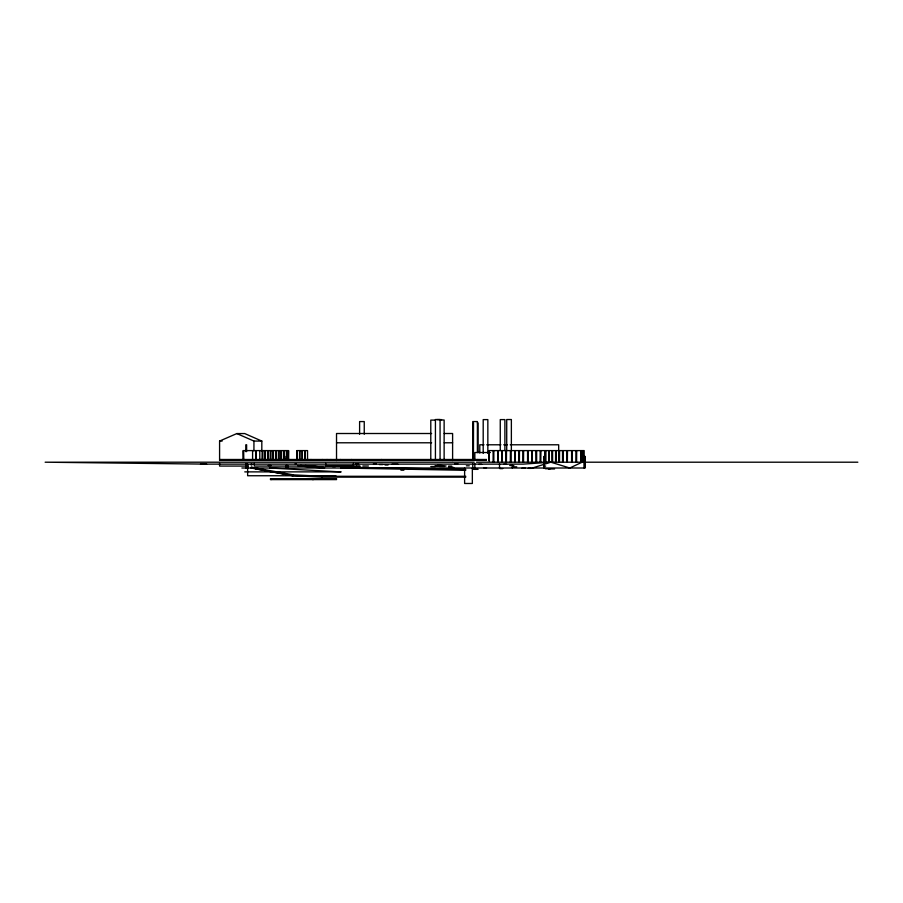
<?xml version="1.0" encoding="UTF-8"?>
<svg xmlns="http://www.w3.org/2000/svg" width="903" height="903" viewBox="0 0 903 903"><rect width="100%" height="100%" fill="white"/><g stroke="black" fill="none" stroke-linecap="round" stroke-linejoin="round"><path stroke-width="1.35" d="M297.742 465.508C295.529 465.869 347.632 470.339 312.348 465.925M582.13 462.201L569.77 468.002L550.83 462.201L523.119 464.131L200.466 464.131M219.587 460.507L219.587 441.07L236.846 433.564L244.724 433.564L261.814 441.07L261.814 450.789M532.42 468.002L550.83 462.201M465.756 477.145L322.01 477.145L292.346 475.667L292.99 474.797L292.99 475.655L251.09 468.002L251.09 467.156L292.99 474.797M436.928 419.613L441.567 419.613M435.427 420.098L430.787 420.098L430.787 459.492M439.49 420.008L444.129 420.008L444.129 459.401M473.522 422.931L473.443 459.514M477.405 422.931L478.082 422.931L478.082 452.482M431.623 433.508L336.526 433.508L336.526 460.541M444.208 433.508L452.606 433.508L452.606 460.541M219.587 441.07L222.149 441.07M236.846 433.564L253.935 441.07L261.814 441.07M336.526 442.786L431.623 442.786M444.208 442.786L452.606 442.786M484.019 444.784L479.786 444.784L479.786 452.979M486.706 444.784L500.917 444.784M503.739 444.784L507.463 444.784M510.229 444.784L558.675 444.784L558.675 451.613M288.475 450.597L288.475 459.627L288.599 450.597L243.178 450.597L243.257 459.627M489.076 450.597L489.076 460.914L488.986 450.597L584.162 450.597L584.162 468.002M490.374 452.527L474.843 452.527L474.843 459.559M544.035 456.399L544.453 468.002M584.162 456.399L584.93 456.399M474.21 462.201L45.15 462.201L206.652 464.131M476.468 462.201L857.85 462.201M454.864 463.792L457.866 463.792M295.157 463.837L296.376 463.837M355.669 463.849L358.683 463.849M373.424 463.916L376.37 463.916M391.925 464.289L397.997 464.289M503.637 464.289L506.583 464.289M478.703 464.379L481.649 464.379M379.463 464.571L382.725 464.571M385.062 464.977L388.064 464.977M438.565 465.192L439.637 465.192M437.56 465.316L440.822 465.316M268.247 465.53L271.182 465.53M439.456 465.587L442.73 465.587M509.721 465.508L513.863 465.655M343.727 465.813L346.673 465.813M356.64 465.858L359.913 465.858M435.178 465.7L438.44 465.7M466.354 465.813L469.289 465.813M326.322 466.004L356.109 466.004M362.814 466.004L368.401 466.004M435.427 465.948L440.732 466.05M443.181 465.948L446.116 465.948M248.438 466.072L219.587 466.072L219.587 463.295M448.498 466.117L451.76 466.117M544.114 466.072L545.66 466.072M332.473 466.558L335.476 466.558M430.787 466.524L435.427 466.524M439.49 466.445L444.626 466.445M448.802 466.659L451.737 466.659M513.468 466.862L516.742 466.862M315.802 467.065L322.145 467.065M360.681 467.156L341.074 467.156L341.074 468.002M449.118 467.449L453.724 467.449M483.556 467.675L486.503 467.675M241.88 468.002L584.93 468.002L584.896 456.399M522.002 468.217L525.275 468.217M528.244 468.364L531.246 468.364M454.141 468.657L457.415 468.657M499.788 468.623L502.734 468.623M448.419 468.826L453.024 468.826M545.356 468.747L550.22 468.747M548.505 468.95L554.577 468.95M473.443 469.357L478.082 469.357M400.932 470.192L403.878 470.192M244.769 471.874L341.244 471.874M335.86 475.746L247.636 475.746L247.636 464.131M465.756 476.287L321.366 476.299L322.032 477.168L322.01 476.287L292.346 474.809M465.767 469.47L341.108 467.156L341.097 468.002L465.745 470.328M269.681 468.002L340.397 471.874M305.349 465.508L322.145 467.449M300.541 465.44L306.14 466.095M308.939 466.411L313.138 466.907M255.222 468.77L292.346 475.667M584.726 456.399L584.726 468.002M584.478 456.399L584.512 468.002M582.92 450.597L582.886 462.201M580.934 450.597L580.956 462.201M576.656 450.597L576.565 462.201M576.351 450.597L576.351 462.201M576.261 450.597L576.261 462.201M571.892 450.597L571.983 462.201M571.689 450.597L571.689 462.201M571.599 450.597L571.599 462.201M567.468 450.597L567.377 462.201M567.163 450.597L567.163 462.201M567.084 450.597L567.084 462.201M562.851 450.597L562.941 462.201M562.648 450.597L562.648 462.201M562.558 450.597L562.558 462.201M559.07 450.597L559.138 462.201M555.955 450.597L555.887 462.201M552.546 450.597L552.613 462.201M552.309 450.597L552.309 462.201M552.241 450.597L552.241 462.201M548.911 450.597L548.979 462.201M545.728 450.597L545.796 462.201M545.491 450.597L545.423 462.201M544.701 450.597L544.701 462.201M544.182 456.399L544.306 468.002M544.035 464.131L544.035 468.002M540.728 450.597L540.649 462.201M536.517 450.597L536.517 462.201M536.438 450.597L536.438 462.201M536.134 450.597L536.224 462.201M532.307 450.597L532.228 462.201M532.014 450.597L532.014 462.201M531.935 450.597L531.935 462.201M527.962 450.597L527.883 462.201M527.668 450.597L527.668 462.201M527.578 450.597L527.578 462.201M523.605 450.597L523.526 462.201M523.311 450.597L523.311 462.201M523.221 450.597L523.221 462.201M519.022 450.597L519.101 462.201M515.195 450.597L515.105 462.201M512.317 465.192L512.317 468.002M511.369 450.541L511.369 419.534L506.718 419.534L506.718 450.541M510.759 450.597L510.838 462.201M506.493 450.597L506.402 462.201M506.188 450.597L506.188 462.201M506.109 450.597L506.109 462.201M504.901 450.563L504.901 419.602L500.262 419.602L500.262 450.563M502.282 450.597L502.282 462.201M502.192 450.597L502.192 462.201M501.899 450.597L501.978 462.201M499.517 463.781L499.517 468.002M498.072 450.597L497.993 462.201M497.779 450.597L497.779 462.201M497.688 450.597L497.688 462.201M493.636 450.597L493.727 462.201M489.279 450.597L489.37 460.914M487.846 453.385L487.846 419.613L483.195 419.613L483.195 453.385M477.8 459.492L477.8 460.349M477.394 452.527L477.394 421.566L472.754 421.566L472.754 459.559M474.843 463.781L474.843 468.002M472.754 463.781L472.754 468.002M472.348 468.002L472.348 483.477L464.616 483.477L464.616 468.002M440.066 460.327L440.066 419.523L435.427 419.523L435.427 460.327M381.653 459.492L381.653 460.349M364.248 434.23L364.248 421.566L359.608 421.566L359.608 434.23M353.412 463.453L353.412 466.072L254.296 466.072L254.296 463.453M351.639 459.492L351.639 460.349M340.42 459.492L340.42 460.349M336.706 459.492L336.706 460.349M330.893 459.492L330.893 460.349M327.033 459.492L327.033 460.349M325.69 463.453L325.69 466.072M322.247 459.492L322.247 460.349M313.307 478.759L313.307 479.606M312.641 478.759L312.641 479.606M310.971 459.492L310.971 460.349M307.539 459.627L307.539 450.597L296.816 450.597L296.816 459.627M304.808 450.597L304.751 459.627M302.324 450.597L302.381 459.627M302.076 450.597L302.076 459.627M299.898 450.597L299.841 459.627M299.593 450.597L299.536 459.627M288.305 450.597L288.181 459.627M287.73 460.259L287.73 456.399L286.093 456.399L286.093 460.259M287.73 465.417L287.73 468.002M287.549 450.597L287.425 457.042M287.267 450.597L287.267 457.042M287.143 450.597L287.143 457.042M286.398 450.597L286.398 460.259M286.432 465.417L286.398 468.002M286.093 465.417L286.127 468.002M283.971 450.597L283.914 459.627M283.113 459.492L283.113 460.349M281.488 450.597L281.431 459.627M278.801 450.597L278.858 459.627M276.171 450.597L276.216 459.627M275.912 450.597L275.912 459.627M275.866 450.597L275.866 459.627M273.383 450.597L273.44 459.627M273.135 450.597L273.135 459.627M273.078 450.597L273.078 459.627M271.114 478.759L271.114 479.606M270.347 450.597L270.29 459.627M268.01 450.597L268.01 459.627M267.965 450.597L267.965 459.627M267.66 450.597L267.706 459.627M265.076 450.597L265.019 459.627M262.299 450.597L262.242 459.627M259.759 450.597L259.816 459.627M256.113 450.597L256.034 459.627M253.935 441.07L253.935 450.789M252.592 450.597L252.592 459.627M251.869 464.131L251.869 464.989L251.09 464.989L251.09 464.131M251.869 467.156L251.869 468.002M246.621 451.613L246.621 444.784L245.842 444.784L245.842 451.613M246.621 463.905L246.621 468.002M245.842 463.905L245.842 468.002M243.562 450.597L243.618 459.627M243.438 450.597L243.483 459.627M486.345 459.492L219.689 459.492L219.689 460.349L486.345 460.349L486.345 459.492M336.526 478.759L270.448 478.759L270.448 479.606L336.526 479.606L336.526 478.759M582.616 462.201L582.582 450.597L582.514 462.201M581.272 462.201L581.272 450.597L581.239 462.201M559.442 462.201L559.442 450.597L559.375 462.201M555.65 462.201L555.65 450.597L555.582 462.201M549.272 462.201L549.272 450.597L549.216 462.201M540.434 462.201L540.434 450.597L540.344 462.201M519.394 462.201L519.394 450.597L519.315 462.201M514.891 462.201L514.891 450.597L514.812 462.201M510.545 462.201L510.545 450.597L510.455 462.201M493.422 462.201L493.422 450.597L493.343 462.201M305.112 459.627L305.112 450.597L305.056 459.627M297.166 459.627L297.166 450.597L297.121 459.627M283.666 459.627L283.666 450.597L283.61 459.627M281.183 459.627L281.183 450.597L281.126 459.627M278.553 459.627L278.553 450.597L278.496 459.627M270.652 459.627L270.652 450.597L270.595 459.627M265.38 459.627L265.38 450.597L265.324 459.627M262.604 459.627L262.604 450.597L262.547 459.627M255.82 459.627L255.82 450.597L255.73 459.627"/></g></svg>
